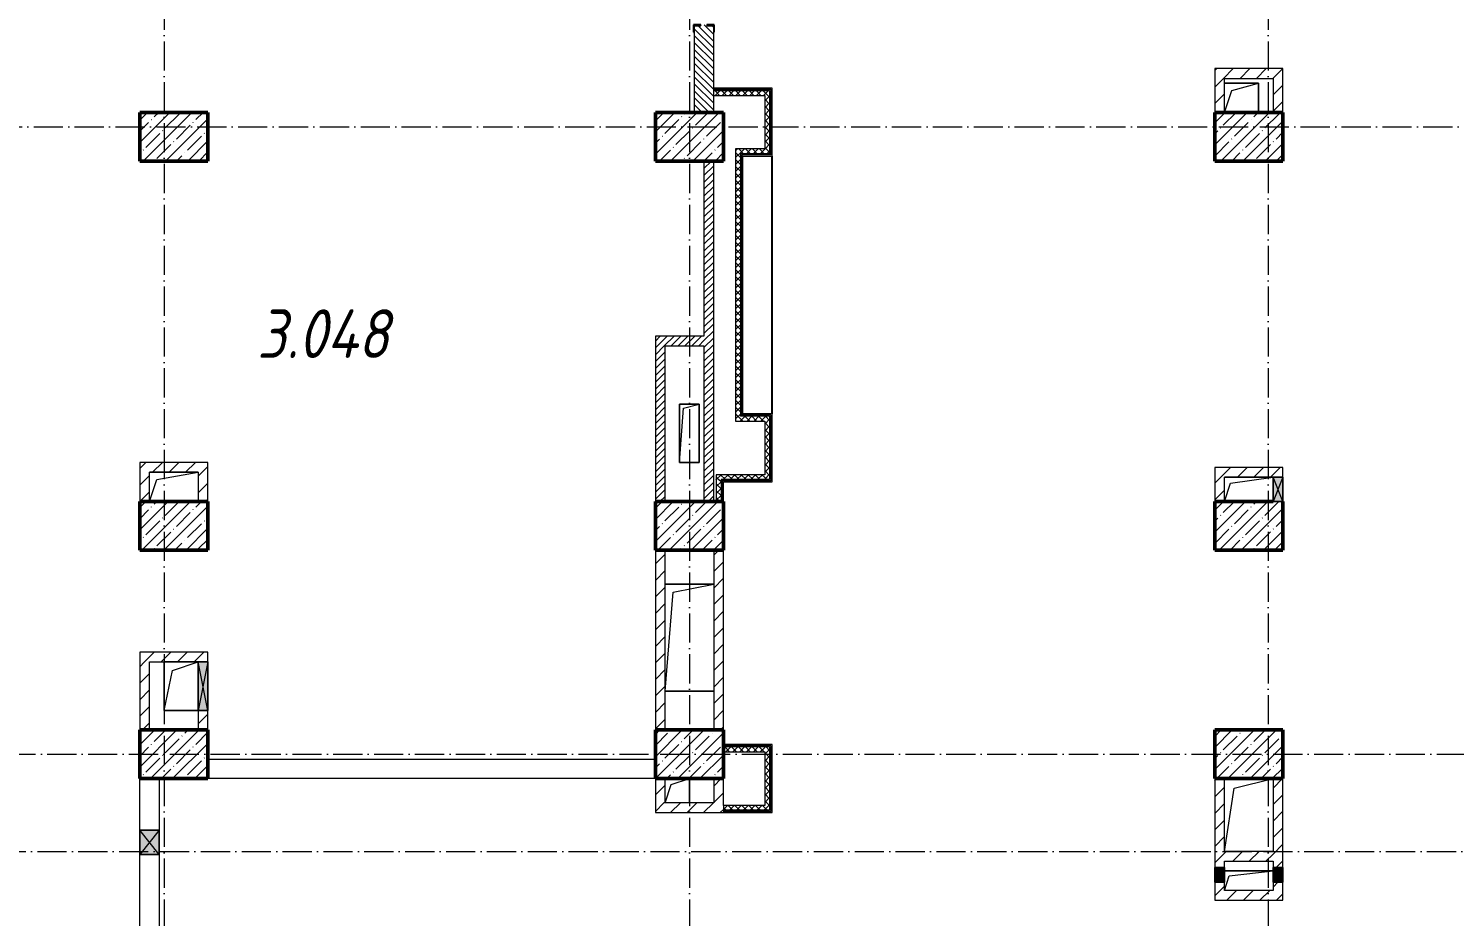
# Model space of a CAD drawing. Header units: millimetres. Extents: x -213536 to 1564669, y -45299 to 942238.
# Drawn here: x 218786 to 233444, y 532929 to 542059 of the extents above; entities that cross this region are included whole.
import ezdxf

# ---------------------------------------------------------------- set-up
doc = ezdxf.new("R2010")
doc.units = ezdxf.units.MM
doc.linetypes.add('50_200_ШТРИХ_1Т_ш5_п1_п1_', pattern=[700, 500, -100, 0, -100])
for name, color, linetype, lineweight in [('A-DETL-GENF-OTLN', 7, 'Continuous', 9), ('A-FLOR-____-OTLN', 7, 'Continuous', 9), ('A-GENM-____-MCUT', 7, 'Continuous', 25), ('A-GENM-____-OTLN', 7, 'Continuous', 9), ('A-GENM-____-OTLN-1', 7, 'Continuous', 25), ('A-GLAZ-____-OTLN', 7, 'Continuous', 9), ('A-WALL-____-MCUT', 7, 'Continuous', 13), ('A-WALL-____-MCUT-1', 7, 'Continuous', 9), ('A-WALL-____-PATT-1', 7, 'Continuous', 9), ('A-WALL-FNSH-MCUT-1', 7, 'Continuous', 9), ('I-WALL-____-OTLN', 7, 'Continuous', 9), ('S-COLS-____-MCUT', 7, 'Continuous', 50), ('S-COLS-____-OTLN', 7, 'Continuous', 9), ('S-GRID-____-OTLN-1', 7, '50_200_ШТРИХ_1Т_ш5_п1_п1_', 9), ('Марки помещений', 7, 'Continuous', 9)]:
    doc.layers.add(name, color=color, linetype=linetype, lineweight=lineweight)
doc.layers.add('A-WALL-____-PATT-3', color=9, linetype='Continuous', lineweight=9, true_color=0x808080)
doc.styles.add('ISOCPEUR_I_2', font='isocpeui.ttf', dxfattribs={"width": 0.85, "height": 2.3})
pattern_1 = [(45, (142429.06, 459015.94), (-84.85281, 84.85281), [])]
pattern_2 = [(45, (142429.057, 459015.94), (-35.35534, 35.35534), [])]
pattern_3 = [(45, (142429.057, 459015.94), (-35.35534, 35.35534), []), (135, (142429.057, 459015.94), (-35.35534, -35.35534), [])]

# ---------------------------------------------------------------- blocks, each defined once
blk = doc.blocks.new('BSC_Колонна _Прямоугольная - 500х700-V134-АР1_План отверстий 3 этажа в осях 1-64_Ю-ЯЯ')
at = {"layer": 'S-COLS-____-OTLN'}
h = blk.add_hatch(dxfattribs=at)
h.set_pattern_fill('FP_139', color=256, style=0, pattern_type=2)
h.set_pattern_definition([(315, (-75581.04, 77850), (114.04925, 114.04925), []), (315, (-75581.04, 77735.95), (114.04925, 114.04925), [201.613, -40.323, 3.353, -36.97])])
h.paths.add_polyline_path([(-250, 350), (-250, -350), (250, -350), (250, 350)], flags=0)
at = {"layer": 'S-COLS-____-MCUT'}
for p, q in [((250, 350), (-250, 350)), ((-250, 350), (-250, -350)), ((250, -350), (250, 350)), ((-250, -350), (250, -350))]:
    blk.add_line(p, q, dxfattribs=at)
blk = doc.blocks.new('BSC_Колонна _Прямоугольная - 500х700-V135-АР1_План отверстий 3 этажа в осях 1-64_Ю-ЯЯ')
at = {"layer": 'S-COLS-____-OTLN'}
h = blk.add_hatch(dxfattribs=at)
h.set_pattern_fill('FP_140', color=256, style=0, pattern_type=2)
h.set_pattern_definition([(315, (-75581.04, 83150), (114.04925, 114.04925), []), (315, (-75581.04, 83035.95), (114.04925, 114.04925), [201.613, -40.323, 3.353, -36.97])])
h.paths.add_polyline_path([(-250, 350), (-250, -350), (250, -350), (250, 350)], flags=0)
at = {"layer": 'S-COLS-____-MCUT'}
for p, q in [((250, 350), (-250, 350)), ((-250, 350), (-250, -350)), ((250, -350), (250, 350)), ((-250, -350), (250, -350))]:
    blk.add_line(p, q, dxfattribs=at)
blk = doc.blocks.new('BSC_Колонна _Прямоугольная - 500х700-V136-АР1_План отверстий 3 этажа в осях 1-64_Ю-ЯЯ')
at = {"layer": 'S-COLS-____-OTLN'}
h = blk.add_hatch(dxfattribs=at)
h.set_pattern_fill('FP_141', color=256, style=0, pattern_type=2)
h.set_pattern_definition([(315, (-75581.04, 88900), (114.04925, 114.04925), []), (315, (-75581.04, 88785.95), (114.04925, 114.04925), [201.613, -40.323, 3.353, -36.97])])
h.paths.add_polyline_path([(-250, -350), (250, -350), (250, 350), (-250, 350)], flags=0)
at = {"layer": 'S-COLS-____-MCUT'}
for p, q in [((250, 350), (-250, 350)), ((-250, 350), (-250, -350)), ((250, -350), (250, 350)), ((-250, -350), (250, -350))]:
    blk.add_line(p, q, dxfattribs=at)
blk = doc.blocks.new('BSC_Колонна _Прямоугольная - 500х700-V137-АР1_План отверстий 3 этажа в осях 1-64_Ю-ЯЯ')
at = {"layer": 'S-COLS-____-OTLN'}
h = blk.add_hatch(dxfattribs=at)
h.set_pattern_fill('FP_142', color=256, style=0, pattern_type=2)
h.set_pattern_definition([(315, (-77931.04, 77850), (114.04925, 114.04925), []), (315, (-77931.04, 77735.95), (114.04925, 114.04925), [201.613, -40.323, 3.353, -36.97])])
h.paths.add_polyline_path([(-250, 350), (-250, -350), (250, -350), (250, 350)], flags=0)
at = {"layer": 'S-COLS-____-MCUT'}
for p, q in [((250, 350), (-250, 350)), ((-250, 350), (-250, -350)), ((250, -350), (250, 350)), ((-250, -350), (250, -350))]:
    blk.add_line(p, q, dxfattribs=at)
blk = doc.blocks.new('BSC_Колонна _Прямоугольная - 500х700-V138-АР1_План отверстий 3 этажа в осях 1-64_Ю-ЯЯ')
at = {"layer": 'S-COLS-____-OTLN'}
h = blk.add_hatch(dxfattribs=at)
h.set_pattern_fill('FP_143', color=256, style=0, pattern_type=2)
h.set_pattern_definition([(315, (-77931.04, 83150), (114.04925, 114.04925), []), (315, (-77931.04, 83035.95), (114.04925, 114.04925), [201.613, -40.323, 3.353, -36.97])])
h.paths.add_polyline_path([(-250, 350), (-250, -350), (250, -350), (250, 350)], flags=0)
at = {"layer": 'S-COLS-____-MCUT'}
for p, q in [((250, 350), (-250, 350)), ((-250, 350), (-250, -350)), ((250, -350), (250, 350)), ((-250, -350), (250, -350))]:
    blk.add_line(p, q, dxfattribs=at)
blk = doc.blocks.new('BSC_Колонна _Прямоугольная - 500х700-V139-АР1_План отверстий 3 этажа в осях 1-64_Ю-ЯЯ')
at = {"layer": 'S-COLS-____-OTLN'}
h = blk.add_hatch(dxfattribs=at)
h.set_pattern_fill('FP_144', color=256, style=0, pattern_type=2)
h.set_pattern_definition([(315, (-77931.04, 88900), (114.04925, 114.04925), []), (315, (-77931.04, 88785.95), (114.04925, 114.04925), [201.613, -40.323, 3.353, -36.97])])
h.paths.add_polyline_path([(-250, -250), (-250, -350), (250, -350), (250, 350), (-250, 350)], flags=0)
at = {"layer": 'S-COLS-____-MCUT'}
for p, q in [((250, 350), (-250, 350)), ((-250, 350), (-250, -350)), ((250, -250), (250, 350)), ((-250, -350), (250, -350))]:
    blk.add_line(p, q, dxfattribs=at)
blk = doc.blocks.new('BSC_Колонна _Прямоугольная - 500х700-V140-АР1_План отверстий 3 этажа в осях 1-64_Ю-ЯЯ')
at = {"layer": 'S-COLS-____-OTLN'}
h = blk.add_hatch(dxfattribs=at)
h.set_pattern_fill('FP_145', color=256, style=0, pattern_type=2)
h.set_pattern_definition([(315, (-81931.04, 77850), (114.04925, 114.04925), []), (315, (-81931.04, 77735.95), (114.04925, 114.04925), [201.613, -40.323, 3.353, -36.97])])
h.paths.add_polyline_path([(-250, 350), (-250, -350), (250, -350), (250, 350)], flags=0)
at = {"layer": 'S-COLS-____-MCUT'}
for p, q in [((250, 350), (-250, 350)), ((-250, 350), (-250, -350)), ((250, -350), (250, 350)), ((-250, -350), (250, -350))]:
    blk.add_line(p, q, dxfattribs=at)
blk = doc.blocks.new('BSC_Колонна _Прямоугольная - 500х700-V141-АР1_План отверстий 3 этажа в осях 1-64_Ю-ЯЯ')
at = {"layer": 'S-COLS-____-OTLN'}
h = blk.add_hatch(dxfattribs=at)
h.set_pattern_fill('FP_146', color=256, style=0, pattern_type=2)
h.set_pattern_definition([(315, (-81931.04, 83150), (114.04925, 114.04925), []), (315, (-81931.04, 83035.95), (114.04925, 114.04925), [201.613, -40.323, 3.353, -36.97])])
h.paths.add_polyline_path([(-250, 350), (-250, -350), (250, -350), (250, 350)], flags=0)
at = {"layer": 'S-COLS-____-MCUT'}
for p, q in [((250, 350), (-250, 350)), ((-250, 350), (-250, -350)), ((250, -350), (250, 350)), ((-250, -350), (250, -350))]:
    blk.add_line(p, q, dxfattribs=at)
blk = doc.blocks.new('BSC_Колонна _Прямоугольная - 500х700-V142-АР1_План отверстий 3 этажа в осях 1-64_Ю-ЯЯ')
at = {"layer": 'S-COLS-____-OTLN'}
h = blk.add_hatch(dxfattribs=at)
h.set_pattern_fill('FP_147', color=256, style=0, pattern_type=2)
h.set_pattern_definition([(315, (-81931.04, 88900), (114.04925, 114.04925), []), (315, (-81931.04, 88785.95), (114.04925, 114.04925), [201.613, -40.323, 3.353, -36.97])])
h.paths.add_polyline_path([(-250, -350), (250, -350), (250, 350), (-250, 350)], flags=0)
at = {"layer": 'S-COLS-____-MCUT'}
for p, q in [((250, 350), (-250, 350)), ((-250, 350), (-250, -350)), ((250, -350), (250, 350)), ((-250, -350), (250, -350))]:
    blk.add_line(p, q, dxfattribs=at)
blk = doc.blocks.new('154_Стойка_СКБ_Уголок - СМ-2480_200-28346303-АР1_План отверстий 3 этажа в осях 1-64_Ю-ЯЯ')
at = {"layer": 'A-GENM-____-MCUT'}
for p, q in [((125, 156), (125, 81)), ((200, 156), (125, 156)), ((131, 81), (131, 150)), ((131, 150), (200, 150)), ((200, 150), (200, 156)), ((125, 81), (131, 81)), ((131, 19), (125, 19)), ((125, 19), (125, -56)), ((131, -50), (131, 19)), ((125, -56), (200, -56)), ((200, -50), (131, -50)), ((200, -56), (200, -50))]:
    blk.add_line(p, q, dxfattribs=at)
blk = doc.blocks.new('AR_Отверстие прямоугольное _в плите_ - AR_Отверстие прямоугольное _в плите_-30459273-АР1_План отверстий 3 этажа в осях 1-64_Ю-ЯЯ')
at = {"layer": 'A-GENM-____-OTLN'}
for p, q in [((100, 300), (-100, 300)), ((-100, 300), (-100, -300)), ((-60, 260), (100, 300)), ((100, -300), (100, 300)), ((-100, -300), (-60, 260)), ((-100, -300), (100, -300))]:
    blk.add_line(p, q, dxfattribs=at)
blk = doc.blocks.new('AR_Отверстие прямоугольное _в плите_ - AR_Отверстие прямоугольное _в плите_-30552529-АР1_План отверстий 3 этажа в осях 1-64_Ю-ЯЯ')
at = {"layer": 'A-GENM-____-OTLN'}
for p, q in [((-150, 275), (250, 375)), ((-250, -375), (-150, 275))]:
    blk.add_line(p, q, dxfattribs=at)
blk = doc.blocks.new('AR_Отверстие прямоугольное _в плите_ - AR_Отверстие прямоугольное _в плите_-V189-АР1_План отверстий 3 этажа в осях 1-64_Ю-ЯЯ')
at = {"layer": 'A-GENM-____-OTLN'}
for p, q in [((175, 250), (-175, 250)), ((-175, 250), (-175, -250)), ((-175, -250), (-87, 163)), ((-87, 163), (175, 250)), ((-175, -250), (175, -250))]:
    blk.add_line(p, q, dxfattribs=at)
blk = doc.blocks.new('AR_Отверстие прямоугольное _в плите_ - AR_Отверстие прямоугольное _в плите_-V190-АР1_План отверстий 3 этажа в осях 1-64_Ю-ЯЯ')
at = {"layer": 'A-GENM-____-OTLN'}
for p, q in [((-125, -125), (-63, 63)), ((-63, 63), (125, 125)), ((125, -125), (125, 125))]:
    blk.add_line(p, q, dxfattribs=at)
blk = doc.blocks.new('AR_Отверстие прямоугольное _в плите_ - AR_Отверстие прямоугольное _в плите_-V191-АР1_План отверстий 3 этажа в осях 1-64_Ю-ЯЯ')
at = {"layer": 'A-GENM-____-OTLN'}
for p, q in [((250, 150), (-250, 150)), ((-175, 75), (250, 150)), ((-250, -150), (-175, 75))]:
    blk.add_line(p, q, dxfattribs=at)
blk = doc.blocks.new('AR_Отверстие прямоугольное _в плите_ - AR_Отверстие прямоугольное _в плите_-30552577-АР1_План отверстий 3 этажа в осях 1-64_Ю-ЯЯ')
at = {"layer": 'A-GENM-____-OTLN'}
for p, q in [((175, 150), (-175, 150)), ((-100, 75), (175, 150)), ((175, -150), (175, 150)), ((-175, -150), (-100, 75))]:
    blk.add_line(p, q, dxfattribs=at)
blk = doc.blocks.new('AR_Отверстие прямоугольное _в плите_ - AR_Отверстие прямоугольное _в плите_-V192-АР1_План отверстий 3 этажа в осях 1-64_Ю-ЯЯ')
at = {"layer": 'A-GENM-____-OTLN'}
for p, q in [((250, 100), (-250, 100)), ((-250, -100), (-200, 50)), ((-200, 50), (250, 100))]:
    blk.add_line(p, q, dxfattribs=at)
blk = doc.blocks.new('AR_Отверстие прямоугольное _в плите_ - AR_Отверстие прямоугольное _в плите_-V193-АР1_План отверстий 3 этажа в осях 1-64_Ю-ЯЯ')
at = {"layer": 'A-GENM-____-OTLN'}
for p, q in [((250, 125), (-250, 125)), ((-250, -125), (-188, 63)), ((-188, 63), (250, 125))]:
    blk.add_line(p, q, dxfattribs=at)
blk = doc.blocks.new('AR_Отверстие прямоугольное _в плите_ - AR_Отверстие прямоугольное _в плите_-30552711-АР1_План отверстий 3 этажа в осях 1-64_Ю-ЯЯ')
at = {"layer": 'A-GENM-____-OTLN'}
for p, q in [((250, 550), (-250, 550)), ((-250, -550), (-167, 467)), ((-167, 467), (250, 550)), ((-250, -550), (250, -550))]:
    blk.add_line(p, q, dxfattribs=at)
blk = doc.blocks.new('AR_Отверстие прямоугольное _в стене__БезПР - AR_Отверстие прямоугольное _в стене__БезПР-36392898-АР1_План отверстий 3 этажа в осях 1-64_Ю-ЯЯ')
at = {"layer": 'A-GLAZ-____-OTLN'}
blk.add_hatch(color=256, dxfattribs=at).paths.add_polyline_path([(125, 100), (-125, 100), (-125, -100), (125, -100)], flags=0)
at = {"layer": 'A-DETL-GENF-OTLN'}
for p, q in [((-125, -100), (-125, 100)), ((-125, 100), (125, 100)), ((125, 100), (-125, -100)), ((-125, 100), (125, -100)), ((125, 100), (-125, 100)), ((-125, 100), (-125, -100)), ((125, 100), (125, -100)), ((125, -100), (125, 100)), ((125, -100), (-125, -100)), ((-125, -100), (125, -100))]:
    blk.add_line(p, q, dxfattribs=at)
blk = doc.blocks.new('AR_Отверстие прямоугольное _в стене__БезПР - AR_Отверстие прямоугольное _в стене__БезПР-36428168-АР1_План отверстий 3 этажа в осях 1-64_Ю-ЯЯ')
at = {"layer": 'A-GLAZ-____-OTLN'}
blk.add_hatch(color=256, dxfattribs=at).paths.add_polyline_path([(75, -50), (75, 50), (-75, 50), (-75, -50)], flags=0)
at = {"layer": 'A-DETL-GENF-OTLN'}
for p, q in [((-75, -50), (-75, 50)), ((-75, 50), (75, 50)), ((75, 50), (-75, -50)), ((-75, 50), (75, -50)), ((75, 50), (-75, 50)), ((-75, 50), (-75, -50)), ((75, 50), (75, -50)), ((75, -50), (75, 50)), ((75, -50), (-75, -50)), ((-75, -50), (75, -50))]:
    blk.add_line(p, q, dxfattribs=at)
blk = doc.blocks.new('AR_Отверстие прямоугольное _в стене__БезПР - AR_Отверстие прямоугольное _в стене__БезПР-36899073-АР1_План отверстий 3 этажа в осях 1-64_Ю-ЯЯ')
at = {"layer": 'A-GLAZ-____-OTLN'}
blk.add_hatch(color=256, dxfattribs=at).paths.add_polyline_path([(250, -50), (250, 50), (-250, 50), (-250, -50)], flags=0)
at = {"layer": 'A-DETL-GENF-OTLN'}
for p, q in [((-250, -50), (-250, 50)), ((-250, 50), (250, 50)), ((250, 50), (-250, -50)), ((-250, 50), (250, -50)), ((250, 50), (-250, 50)), ((-250, 50), (-250, -50)), ((250, 50), (250, -50)), ((250, -50), (250, 50)), ((250, -50), (-250, -50)), ((-250, -50), (250, -50))]:
    blk.add_line(p, q, dxfattribs=at)
at = {"layer": 'A-GLAZ-____-OTLN'}
blk.add_line((250, 50), (-250, 50), dxfattribs=at)
blk = doc.blocks.new('AR_Отверстие прямоугольное _в стене__БезПР - AR_Отверстие прямоугольное _в стене__БезПР-36788609-АР1_План отверстий 3 этажа в осях 1-64_Ю-ЯЯ')
at = {"layer": 'A-GLAZ-____-OTLN'}
blk.add_hatch(color=256, dxfattribs=at).paths.add_polyline_path([(125, 50), (-125, 50), (-125, -50), (125, -50)], flags=0)
at = {"layer": 'A-DETL-GENF-OTLN'}
for p, q in [((-125, -50), (-125, 50)), ((-125, 50), (125, 50)), ((125, 50), (-125, -50)), ((-125, 50), (125, -50)), ((125, 50), (-125, 50)), ((-125, 50), (-125, -50)), ((125, 50), (125, -50)), ((125, -50), (125, 50)), ((125, -50), (-125, -50)), ((-125, -50), (125, -50))]:
    blk.add_line(p, q, dxfattribs=at)

msp = doc.modelspace()

# ---------------------------------------------------------------- hatches: boundary and pattern name
at = {"layer": 'A-WALL-____-PATT-1'}
h = msp.add_hatch(dxfattribs=at)
h.set_pattern_fill('FP_9', color=256, style=0, pattern_type=2)
h.set_pattern_definition([(135, (142429.057, 459015.94), (-35.35534, -35.35534), [])])
h.paths.add_polyline_path([(225829.1, 541197), (225829.1, 542091), (225760.1, 542091), (225760.1, 542097), (225698.1, 542097), (225698.1, 542091), (225629.1, 542091), (225629.1, 541197)], flags=0)
h.paths.add_polyline_path([(225760.1, 543797), (225760.1, 543803), (225829.1, 543803), (225829.1, 544197), (225629.1, 544197), (225629.1, 543803), (225698.1, 543803), (225698.1, 543797)], flags=0)
h = msp.add_hatch(dxfattribs=at)
h.set_pattern_fill('FP_7', color=256, style=0, pattern_type=2)
h.set_pattern_definition(pattern_1)
h.paths.add_polyline_path([(231579.1, 541547), (231579.1, 541647), (230979.1, 541647), (230979.1, 541547), (231079.1, 541547)], flags=0)
h = msp.add_hatch(dxfattribs=at)
h.set_pattern_fill('FP_7', color=256, style=0, pattern_type=2)
h.set_pattern_definition(pattern_1)
h.paths.add_polyline_path([(231679.1, 541197), (231679.1, 541647), (231579.1, 541647), (231579.1, 541197)], flags=0)
h = msp.add_hatch(dxfattribs=at)
h.set_pattern_fill('FP_7', color=256, style=0, pattern_type=2)
h.set_pattern_definition(pattern_1)
h.paths.add_polyline_path([(231079.1, 541197), (231079.1, 541547), (230979.1, 541547), (230979.1, 541197)], flags=0)
h = msp.add_hatch(dxfattribs=at)
h.set_pattern_fill('FP_8', color=256, style=0, pattern_type=2)
h.set_pattern_definition(pattern_2)
h.paths.add_polyline_path([(225829.1, 537197), (225829.1, 540697), (225729.1, 540697), (225729.1, 537197)], flags=0)
h = msp.add_hatch(dxfattribs=at)
h.set_pattern_fill('FP_8', color=256, style=0, pattern_type=2)
h.set_pattern_definition(pattern_2)
h.paths.add_polyline_path([(225729.1, 538797), (225729.1, 538897), (225229.1, 538897), (225229.1, 538797), (225485.9, 538797)], flags=0)
h = msp.add_hatch(dxfattribs=at)
h.set_pattern_fill('FP_8', color=256, style=0, pattern_type=2)
h.set_pattern_definition(pattern_2)
h.paths.add_polyline_path([(225329.1, 537197), (225329.1, 538797), (225229.1, 538797), (225229.1, 537197)], flags=0)
h = msp.add_hatch(dxfattribs=at)
h.set_pattern_fill('FP_7', color=256, style=0, pattern_type=2)
h.set_pattern_definition(pattern_1)
h.paths.add_polyline_path([(220529.1, 537497), (220529.1, 537597), (219929.1, 537597), (219929.1, 537497), (220183.5, 537497)], flags=0)
h = msp.add_hatch(dxfattribs=at)
h.set_pattern_fill('FP_7', color=256, style=0, pattern_type=2)
h.set_pattern_definition(pattern_1)
h.paths.add_polyline_path([(220628.9, 537197), (220629.1, 537197), (220629.1, 537597), (220529.1, 537597), (220529.1, 537197)], flags=0)
h = msp.add_hatch(dxfattribs=at)
h.set_pattern_fill('FP_7', color=256, style=0, pattern_type=2)
h.set_pattern_definition(pattern_1)
h.paths.add_polyline_path([(230979.1, 537447), (231679.1, 537447), (231679.1, 537547), (230979.1, 537547)], flags=0)
h = msp.add_hatch(dxfattribs=at)
h.set_pattern_fill('FP_7', color=256, style=0, pattern_type=2)
h.set_pattern_definition(pattern_1)
h.paths.add_polyline_path([(220029.1, 537197), (220029.1, 537497), (219929.1, 537497), (219929.1, 537197)], flags=0)
h = msp.add_hatch(dxfattribs=at)
h.set_pattern_fill('FP_7', color=256, style=0, pattern_type=2)
h.set_pattern_definition(pattern_1)
h.paths.add_polyline_path([(231079.1, 537197), (231079.1, 537447), (230979.1, 537447), (230979.1, 537197)], flags=0)
h = msp.add_hatch(dxfattribs=at)
h.set_pattern_fill('FP_7', color=256, style=0, pattern_type=2)
h.set_pattern_definition(pattern_1)
h.paths.add_polyline_path([(225329.1, 534847), (225329.1, 536697), (225229.1, 536697), (225229.1, 534847)], flags=0)
h = msp.add_hatch(dxfattribs=at)
h.set_pattern_fill('FP_7', color=256, style=0, pattern_type=2)
h.set_pattern_definition(pattern_1)
h.paths.add_polyline_path([(225929.1, 534847), (225929.1, 536697), (225829.1, 536697), (225829.1, 534847)], flags=0)
h = msp.add_hatch(dxfattribs=at)
h.set_pattern_fill('FP_7', color=256, style=0, pattern_type=2)
h.set_pattern_definition(pattern_1)
h.paths.add_polyline_path([(220183.5, 535547), (220529.1, 535547), (220529.1, 535647), (219929.1, 535647), (219929.1, 535547), (220029.1, 535547)], flags=0)
h = msp.add_hatch(dxfattribs=at)
h.set_pattern_fill('FP_7', color=256, style=0, pattern_type=2)
h.set_pattern_definition(pattern_1)
h.paths.add_polyline_path([(220529.1, 534847), (220629.1, 534847), (220629.1, 535047), (220529.1, 535047)], flags=0)
h.paths.add_polyline_path([(220629.1, 535547), (220629.1, 535647), (220529.1, 535647), (220529.1, 535547)], flags=0)
h = msp.add_hatch(dxfattribs=at)
h.set_pattern_fill('FP_7', color=256, style=0, pattern_type=2)
h.set_pattern_definition(pattern_1)
h.paths.add_polyline_path([(220029.1, 534847), (220029.1, 535547), (219929.1, 535547), (219929.1, 534847)], flags=0)
h = msp.add_hatch(dxfattribs=at)
h.set_pattern_fill('FP_7', color=256, style=0, pattern_type=2)
h.set_pattern_definition(pattern_1)
h.paths.add_polyline_path([(225329.1, 534097), (225329.1, 534347), (225229.1, 534347), (225229.1, 534097)], flags=0)
h = msp.add_hatch(dxfattribs=at)
h.set_pattern_fill('FP_7', color=256, style=0, pattern_type=2)
h.set_pattern_definition(pattern_1)
h.paths.add_polyline_path([(225929.1, 534097), (225929.1, 534347), (225829.1, 534347), (225829.1, 534097)], flags=0)
h = msp.add_hatch(dxfattribs=at)
h.set_pattern_fill('FP_7', color=256, style=0, pattern_type=2)
h.set_pattern_definition(pattern_1)
h.paths.add_polyline_path([(230979.1, 533197), (231079.1, 533197), (231079.1, 533282), (230979.1, 533282)], flags=0)
h.paths.add_polyline_path([(231037.8, 533432), (231079.1, 533432), (231079.1, 534347), (230979.1, 534347), (230979.1, 533432)], flags=0)
h = msp.add_hatch(dxfattribs=at)
h.set_pattern_fill('FP_7', color=256, style=0, pattern_type=2)
h.set_pattern_definition(pattern_1)
h.paths.add_polyline_path([(231579.1, 533197), (231679.1, 533197), (231679.1, 533282), (231579.1, 533282)], flags=0)
h.paths.add_polyline_path([(231579.1, 533432), (231679.1, 533432), (231679.1, 534347), (231579.1, 534347), (231579.1, 533497)], flags=0)
h = msp.add_hatch(dxfattribs=at)
h.set_pattern_fill('FP_7', color=256, style=0, pattern_type=2)
h.set_pattern_definition(pattern_1)
h.paths.add_polyline_path([(225229.1, 533997), (225929.1, 533997), (225929.1, 534097), (225229.1, 534097)], flags=0)
h = msp.add_hatch(dxfattribs=at)
h.set_pattern_fill('FP_7', color=256, style=0, pattern_type=2)
h.set_pattern_definition(pattern_1)
h.paths.add_polyline_path([(231579.1, 533497), (231579.1, 533597), (231079.1, 533597), (231079.1, 533497)], flags=0)
h = msp.add_hatch(dxfattribs=at)
h.set_pattern_fill('FP_7', color=256, style=0, pattern_type=2)
h.set_pattern_definition(pattern_1)
h.paths.add_polyline_path([(231679.1, 533097), (231679.1, 533197), (230979.1, 533197), (230979.1, 533097)], flags=0)
at = {"layer": 'A-WALL-____-PATT-3'}
h = msp.add_hatch(dxfattribs=at)
h.set_pattern_fill('FP_10', color=256, style=0, pattern_type=2)
h.set_pattern_definition(pattern_3)
h.paths.add_polyline_path([(225829.1, 541372), (226354.1, 541372), (226354.1, 541422), (225829.1, 541422)], flags=0)
h = msp.add_hatch(dxfattribs=at)
h.set_pattern_fill('FP_10', color=256, style=0, pattern_type=2)
h.set_pattern_definition(pattern_3)
h.paths.add_polyline_path([(226354.1, 534072), (226404.1, 534072), (226404.1, 534672), (226354.1, 534672), (226354.1, 534622)], flags=0)
h.paths.add_polyline_path([(226354.1, 537422), (226404.1, 537422), (226404.1, 538072), (226354.1, 538072), (226354.1, 537472)], flags=0)
h.paths.add_polyline_path([(226354.1, 540772), (226404.1, 540772), (226404.1, 541422), (226354.1, 541422), (226354.1, 540822)], flags=0)
h = msp.add_hatch(dxfattribs=at)
h.set_pattern_fill('FP_10', color=256, style=0, pattern_type=2)
h.set_pattern_definition(pattern_3)
h.paths.add_polyline_path([(226104.1, 538022), (226104.1, 540822), (226054.1, 540822), (226054.1, 538022)], flags=0)
h = msp.add_hatch(dxfattribs=at)
h.set_pattern_fill('FP_10', color=256, style=0, pattern_type=2)
h.set_pattern_definition(pattern_3)
h.paths.add_polyline_path([(226116.6, 540772), (226354.1, 540772), (226354.1, 540822), (226104.1, 540822), (226104.1, 540772)], flags=0)
h = msp.add_hatch(dxfattribs=at)
h.set_pattern_fill('FP_10', color=256, style=0, pattern_type=2)
h.set_pattern_definition(pattern_3)
h.paths.add_polyline_path([(226129.1, 538022), (226354.1, 538022), (226354.1, 538072), (226104.1, 538072), (226104.1, 538022), (226116.6, 538022)], flags=0)
h = msp.add_hatch(dxfattribs=at)
h.set_pattern_fill('FP_10', color=256, style=0, pattern_type=2)
h.set_pattern_definition(pattern_3)
h.paths.add_polyline_path([(226354.1, 537422), (226354.1, 537472), (225854.1, 537472), (225854.1, 537422), (225904.1, 537422)], flags=0)
h = msp.add_hatch(dxfattribs=at)
h.set_pattern_fill('FP_10', color=256, style=0, pattern_type=2)
h.set_pattern_definition(pattern_3)
h.paths.add_polyline_path([(225854.1, 537197), (225904.1, 537197), (225904.1, 537422), (225854.1, 537422), (225854.1, 537227.7)], flags=0)
h = msp.add_hatch(dxfattribs=at)
h.set_pattern_fill('FP_10', color=256, style=0, pattern_type=2)
h.set_pattern_definition(pattern_3)
h.paths.add_polyline_path([(226354.1, 534622), (226354.1, 534672), (225929.1, 534672), (225929.1, 534622)], flags=0)
h = msp.add_hatch(dxfattribs=at)
h.set_pattern_fill('FP_10', color=256, style=0, pattern_type=2)
h.set_pattern_definition(pattern_3)
h.paths.add_polyline_path([(226404.1, 534022), (226404.1, 534072), (225929.1, 534072), (225929.1, 534022), (226369.6, 534022)], flags=0)

# ---------------------------------------------------------------- linework, layer by layer
at = {"layer": 'A-FLOR-____-OTLN'}
for p, q in [((231079.1, 541496.6), (231429.1, 541496.6)), ((231429.1, 541496.6), (231429.1, 541197)), ((226428.1, 538097), (226428.1, 540747)), ((225479.1, 538196.6), (225679.1, 538196.6)), ((225479.1, 537596.6), (225479.1, 538196.6)), ((225679.1, 538196.6), (225679.1, 537596.6)), ((225679.1, 537596.6), (225479.1, 537596.6)), ((220029.1, 537496.6), (220529.1, 537496.6)), ((231079.1, 537446.6), (231579.1, 537446.6)), ((225329.1, 536347), (225829.1, 536347)), ((220179.1, 535546.6), (220529.1, 535546.6)), ((220179.1, 535046.6), (220179.1, 535546.6)), ((225829.1, 535247), (225329.1, 535247)), ((220529.1, 535046.6), (220179.1, 535046.6)), ((225579.1, 534347), (225579.1, 534097)), ((231079.1, 533397), (231579.1, 533397))]:
    msp.add_line(p, q, dxfattribs=at)
at = {"layer": 'A-WALL-____-MCUT'}
for p, q in [((225629.1, 542022), (225629.1, 541197)), ((225829.1, 541197), (225829.1, 542022)), ((225829.1, 541422), (226404.1, 541422)), ((225829.1, 541372), (226354.1, 541372)), ((226354.1, 541372), (226354.1, 540822)), ((226404.1, 541422), (226404.1, 540772)), ((226054.1, 540822), (226054.1, 538022)), ((226354.1, 540822), (226054.1, 540822)), ((226104.1, 540772), (226104.1, 538072)), ((226404.1, 540772), (226104.1, 540772)), ((226054.1, 538022), (226354.1, 538022)), ((226404.1, 538072), (226104.1, 538072)), ((226354.1, 538022), (226354.1, 537472)), ((226404.1, 538072), (226404.1, 537422)), ((226354.1, 537472), (225854.1, 537472)), ((225854.1, 537472), (225854.1, 537197)), ((226404.1, 537422), (225904.1, 537422)), ((225904.1, 537422), (225904.1, 537197)), ((226404.1, 534672), (225929.1, 534672)), ((225929.1, 534622), (226354.1, 534622)), ((226354.1, 534622), (226354.1, 534072)), ((226404.1, 534672), (226404.1, 534022)), ((226354.1, 534072), (225929.1, 534072)), ((225929.1, 534072), (225929.1, 534022)), ((226404.1, 534022), (225929.1, 534022))]:
    msp.add_line(p, q, dxfattribs=at)
at = {"layer": 'A-WALL-____-MCUT-1'}
for p, q in [((225829.1, 541434.5), (226416.6, 541434.5)), ((226416.6, 541434.5), (226416.6, 540759.5)), ((226116.6, 540759.5), (226116.6, 538084.5)), ((226416.6, 540759.5), (226116.6, 540759.5)), ((226416.6, 538084.5), (226116.6, 538084.5)), ((226416.6, 538084.5), (226416.6, 537409.5)), ((226416.6, 537409.5), (225916.6, 537409.5)), ((225916.6, 537409.5), (225916.6, 537197)), ((226416.6, 534684.5), (225929.1, 534684.5)), ((226416.6, 534684.5), (226416.6, 534009.5)), ((226416.6, 534009.5), (225929.1, 534009.5))]:
    msp.add_line(p, q, dxfattribs=at)
at = {"layer": 'A-WALL-FNSH-MCUT-1'}
for p, q in [((231679.1, 541647), (230979.1, 541647)), ((230979.1, 541647), (230979.1, 541197)), ((231679.1, 541197), (231679.1, 541647)), ((231079.1, 541547), (231579.1, 541547)), ((231079.1, 541197), (231079.1, 541547)), ((231579.1, 541547), (231579.1, 541197)), ((226429.1, 541447), (225829.1, 541447)), ((226429.1, 540747), (226429.1, 541447)), ((226129.1, 538097), (226129.1, 540747)), ((226129.1, 540747), (226429.1, 540747)), ((225729.1, 540697), (225729.1, 538897)), ((225829.1, 537197), (225829.1, 540697)), ((225729.1, 538897), (225229.1, 538897)), ((225229.1, 538897), (225229.1, 537197)), ((225329.1, 538797), (225729.1, 538797)), ((225329.1, 537197), (225329.1, 538797)), ((225729.1, 538797), (225729.1, 537197)), ((226429.1, 538097), (226129.1, 538097)), ((226429.1, 537397), (226429.1, 538097)), ((220629.1, 537597), (219929.1, 537597)), ((219929.1, 537597), (219929.1, 537197)), ((220629.1, 537197), (220629.1, 537597)), ((231679.1, 537547), (230979.1, 537547)), ((230979.1, 537547), (230979.1, 537197)), ((231679.1, 537447), (231679.1, 537547)), ((220029.1, 537497), (220529.1, 537497)), ((220029.1, 537197), (220029.1, 537497)), ((220529.1, 537497), (220529.1, 537197)), ((225929.1, 537397), (226429.1, 537397)), ((225929.1, 537197), (225929.1, 537397)), ((231079.1, 537447), (231579.1, 537447)), ((231079.1, 537197), (231079.1, 537447)), ((225229.1, 536697), (225229.1, 534847)), ((225329.1, 534847), (225329.1, 536697)), ((225829.1, 536697), (225829.1, 534847)), ((225929.1, 534847), (225929.1, 536697)), ((220629.1, 535647), (219929.1, 535647)), ((219929.1, 535647), (219929.1, 534847)), ((220629.1, 535547), (220629.1, 535647)), ((220029.1, 535547), (220529.1, 535547)), ((220029.1, 534847), (220029.1, 535547)), ((220529.1, 535047), (220529.1, 534847)), ((220629.1, 534847), (220629.1, 535047)), ((226429.1, 534697), (225929.1, 534697)), ((226429.1, 533997), (226429.1, 534697)), ((225229.1, 534347), (225229.1, 533997)), ((225329.1, 534097), (225329.1, 534347)), ((225829.1, 534347), (225829.1, 534097)), ((225929.1, 534072), (225929.1, 534347)), ((230979.1, 534347), (230979.1, 533432)), ((231079.1, 533597), (231079.1, 534347)), ((231579.1, 534347), (231579.1, 533597)), ((231679.1, 533432), (231679.1, 534347)), ((225829.1, 534097), (225329.1, 534097)), ((225929.1, 534022), (225929.1, 533997)), ((225229.1, 533997), (226429.1, 533997)), ((231579.1, 533597), (231079.1, 533597)), ((231079.1, 533432), (231079.1, 533497)), ((231079.1, 533497), (231579.1, 533497)), ((231579.1, 533497), (231579.1, 533432)), ((230979.1, 533282), (230979.1, 533097)), ((231079.1, 533197), (231079.1, 533282)), ((231579.1, 533282), (231579.1, 533197)), ((231679.1, 533097), (231679.1, 533282)), ((231579.1, 533197), (231079.1, 533197)), ((230979.1, 533097), (231679.1, 533097))]:
    msp.add_line(p, q, dxfattribs=at)
at = {"layer": 'I-WALL-____-OTLN'}
for p, q in [((226429.1, 540747), (226429.1, 538097)), ((220629.1, 534547), (225229.1, 534547)), ((219929.1, 533817), (219929.1, 534347)), ((220129.1, 534347), (220129.1, 533817)), ((225229.1, 534347), (220629.1, 534347)), ((219929.1, 531447), (219929.1, 533567)), ((220129.1, 533567), (220129.1, 531447))]:
    msp.add_line(p, q, dxfattribs=at)
at = {"layer": 'S-GRID-____-OTLN-1', "color": 251, "ltscale": 0.6, "true_color": 0x636466}
for p, q in [((220179.1, 549908.8), (220179.1, 498997)), ((225579.1, 549908.8), (225579.1, 498997)), ((231529.1, 549908.8), (231529.1, 498997)), ((137760.3, 541047), (246503.5, 541047)), ((191671.1, 534597), (246503.5, 534597)), ((176866.5, 533597), (246503.5, 533597))]:
    msp.add_line(p, q, dxfattribs=at)

# ---------------------------------------------------------------- block references
at = {"layer": 'A-GENM-____-OTLN'}
for name, p in [('AR_Отверстие прямоугольное _в плите_ - AR_Отверстие прямоугольное _в плите_-30552577-АР1_План отверстий 3 этажа в осях 1-64_Ю-ЯЯ', (231254.1, 541346.6)), ('AR_Отверстие прямоугольное _в плите_ - AR_Отверстие прямоугольное _в плите_-30459273-АР1_План отверстий 3 этажа в осях 1-64_Ю-ЯЯ', (225579.1, 537896.6)), ('AR_Отверстие прямоугольное _в плите_ - AR_Отверстие прямоугольное _в плите_-V191-АР1_План отверстий 3 этажа в осях 1-64_Ю-ЯЯ', (220279.1, 537346.6)), ('AR_Отверстие прямоугольное _в плите_ - AR_Отверстие прямоугольное _в плите_-V193-АР1_План отверстий 3 этажа в осях 1-64_Ю-ЯЯ', (231329.1, 537321.6)), ('AR_Отверстие прямоугольное _в плите_ - AR_Отверстие прямоугольное _в плите_-30552711-АР1_План отверстий 3 этажа в осях 1-64_Ю-ЯЯ', (225579.1, 535797)), ('AR_Отверстие прямоугольное _в плите_ - AR_Отверстие прямоугольное _в плите_-V189-АР1_План отверстий 3 этажа в осях 1-64_Ю-ЯЯ', (220354.1, 535296.6)), ('AR_Отверстие прямоугольное _в плите_ - AR_Отверстие прямоугольное _в плите_-V190-АР1_План отверстий 3 этажа в осях 1-64_Ю-ЯЯ', (225454.1, 534222)), ('AR_Отверстие прямоугольное _в плите_ - AR_Отверстие прямоугольное _в плите_-30552529-АР1_План отверстий 3 этажа в осях 1-64_Ю-ЯЯ', (231329.1, 533972)), ('AR_Отверстие прямоугольное _в плите_ - AR_Отверстие прямоугольное _в плите_-V192-АР1_План отверстий 3 этажа в осях 1-64_Ю-ЯЯ', (231329.1, 533297))]:
    msp.add_blockref(name, p, dxfattribs=at)
at = {"layer": 'A-GENM-____-OTLN-1', "rotation": 269.9999999999999}
msp.add_blockref('154_Стойка_СКБ_Уголок - СМ-2480_200-28346303-АР1_План отверстий 3 этажа в осях 1-64_Ю-ЯЯ', (225679.1, 542222), dxfattribs=at)
at = {"layer": 'A-GLAZ-____-OTLN'}
for name, p, rotation in [('AR_Отверстие прямоугольное _в стене__БезПР - AR_Отверстие прямоугольное _в стене__БезПР-36788609-АР1_План отверстий 3 этажа в осях 1-64_Ю-ЯЯ', (231629.1, 537322), 270), ('AR_Отверстие прямоугольное _в стене__БезПР - AR_Отверстие прямоугольное _в стене__БезПР-36899073-АР1_План отверстий 3 этажа в осях 1-64_Ю-ЯЯ', (220579.1, 535297), 270), ('AR_Отверстие прямоугольное _в стене__БезПР - AR_Отверстие прямоугольное _в стене__БезПР-36392898-АР1_План отверстий 3 этажа в осях 1-64_Ю-ЯЯ', (220029.1, 533692), 269.9999999999996), ('AR_Отверстие прямоугольное _в стене__БезПР - AR_Отверстие прямоугольное _в стене__БезПР-36428168-АР1_План отверстий 3 этажа в осях 1-64_Ю-ЯЯ', (231029.1, 533357), 270), ('AR_Отверстие прямоугольное _в стене__БезПР - AR_Отверстие прямоугольное _в стене__БезПР-36428168-АР1_План отверстий 3 этажа в осях 1-64_Ю-ЯЯ', (231629.1, 533357), 270)]:
    msp.add_blockref(name, p, dxfattribs=dict(at, rotation=rotation))
at = {"layer": 'S-COLS-____-OTLN', "rotation": 89.9999999999999}
for name, p in [('BSC_Колонна _Прямоугольная - 500х700-V140-АР1_План отверстий 3 этажа в осях 1-64_Ю-ЯЯ', (220279.1, 540947)), ('BSC_Колонна _Прямоугольная - 500х700-V141-АР1_План отверстий 3 этажа в осях 1-64_Ю-ЯЯ', (225579.1, 540947)), ('BSC_Колонна _Прямоугольная - 500х700-V142-АР1_План отверстий 3 этажа в осях 1-64_Ю-ЯЯ', (231329.1, 540947)), ('BSC_Колонна _Прямоугольная - 500х700-V137-АР1_План отверстий 3 этажа в осях 1-64_Ю-ЯЯ', (220279.1, 536947)), ('BSC_Колонна _Прямоугольная - 500х700-V138-АР1_План отверстий 3 этажа в осях 1-64_Ю-ЯЯ', (225579.1, 536947)), ('BSC_Колонна _Прямоугольная - 500х700-V139-АР1_План отверстий 3 этажа в осях 1-64_Ю-ЯЯ', (231329.1, 536947)), ('BSC_Колонна _Прямоугольная - 500х700-V134-АР1_План отверстий 3 этажа в осях 1-64_Ю-ЯЯ', (220279.1, 534597)), ('BSC_Колонна _Прямоугольная - 500х700-V135-АР1_План отверстий 3 этажа в осях 1-64_Ю-ЯЯ', (225579.1, 534597)), ('BSC_Колонна _Прямоугольная - 500х700-V136-АР1_План отверстий 3 этажа в осях 1-64_Ю-ЯЯ', (231329.1, 534597))]:
    msp.add_blockref(name, p, dxfattribs=at)

# ---------------------------------------------------------------- texts
at = {"layer": 'Марки помещений', "insert": (221134.9, 539171.8), "char_height": 500, "width": 817.721, "attachment_point": 1, "style": 'ISOCPEUR_I_2'}
msp.add_mtext('3.048', dxfattribs=at)

doc.saveas('drawing.dxf')
